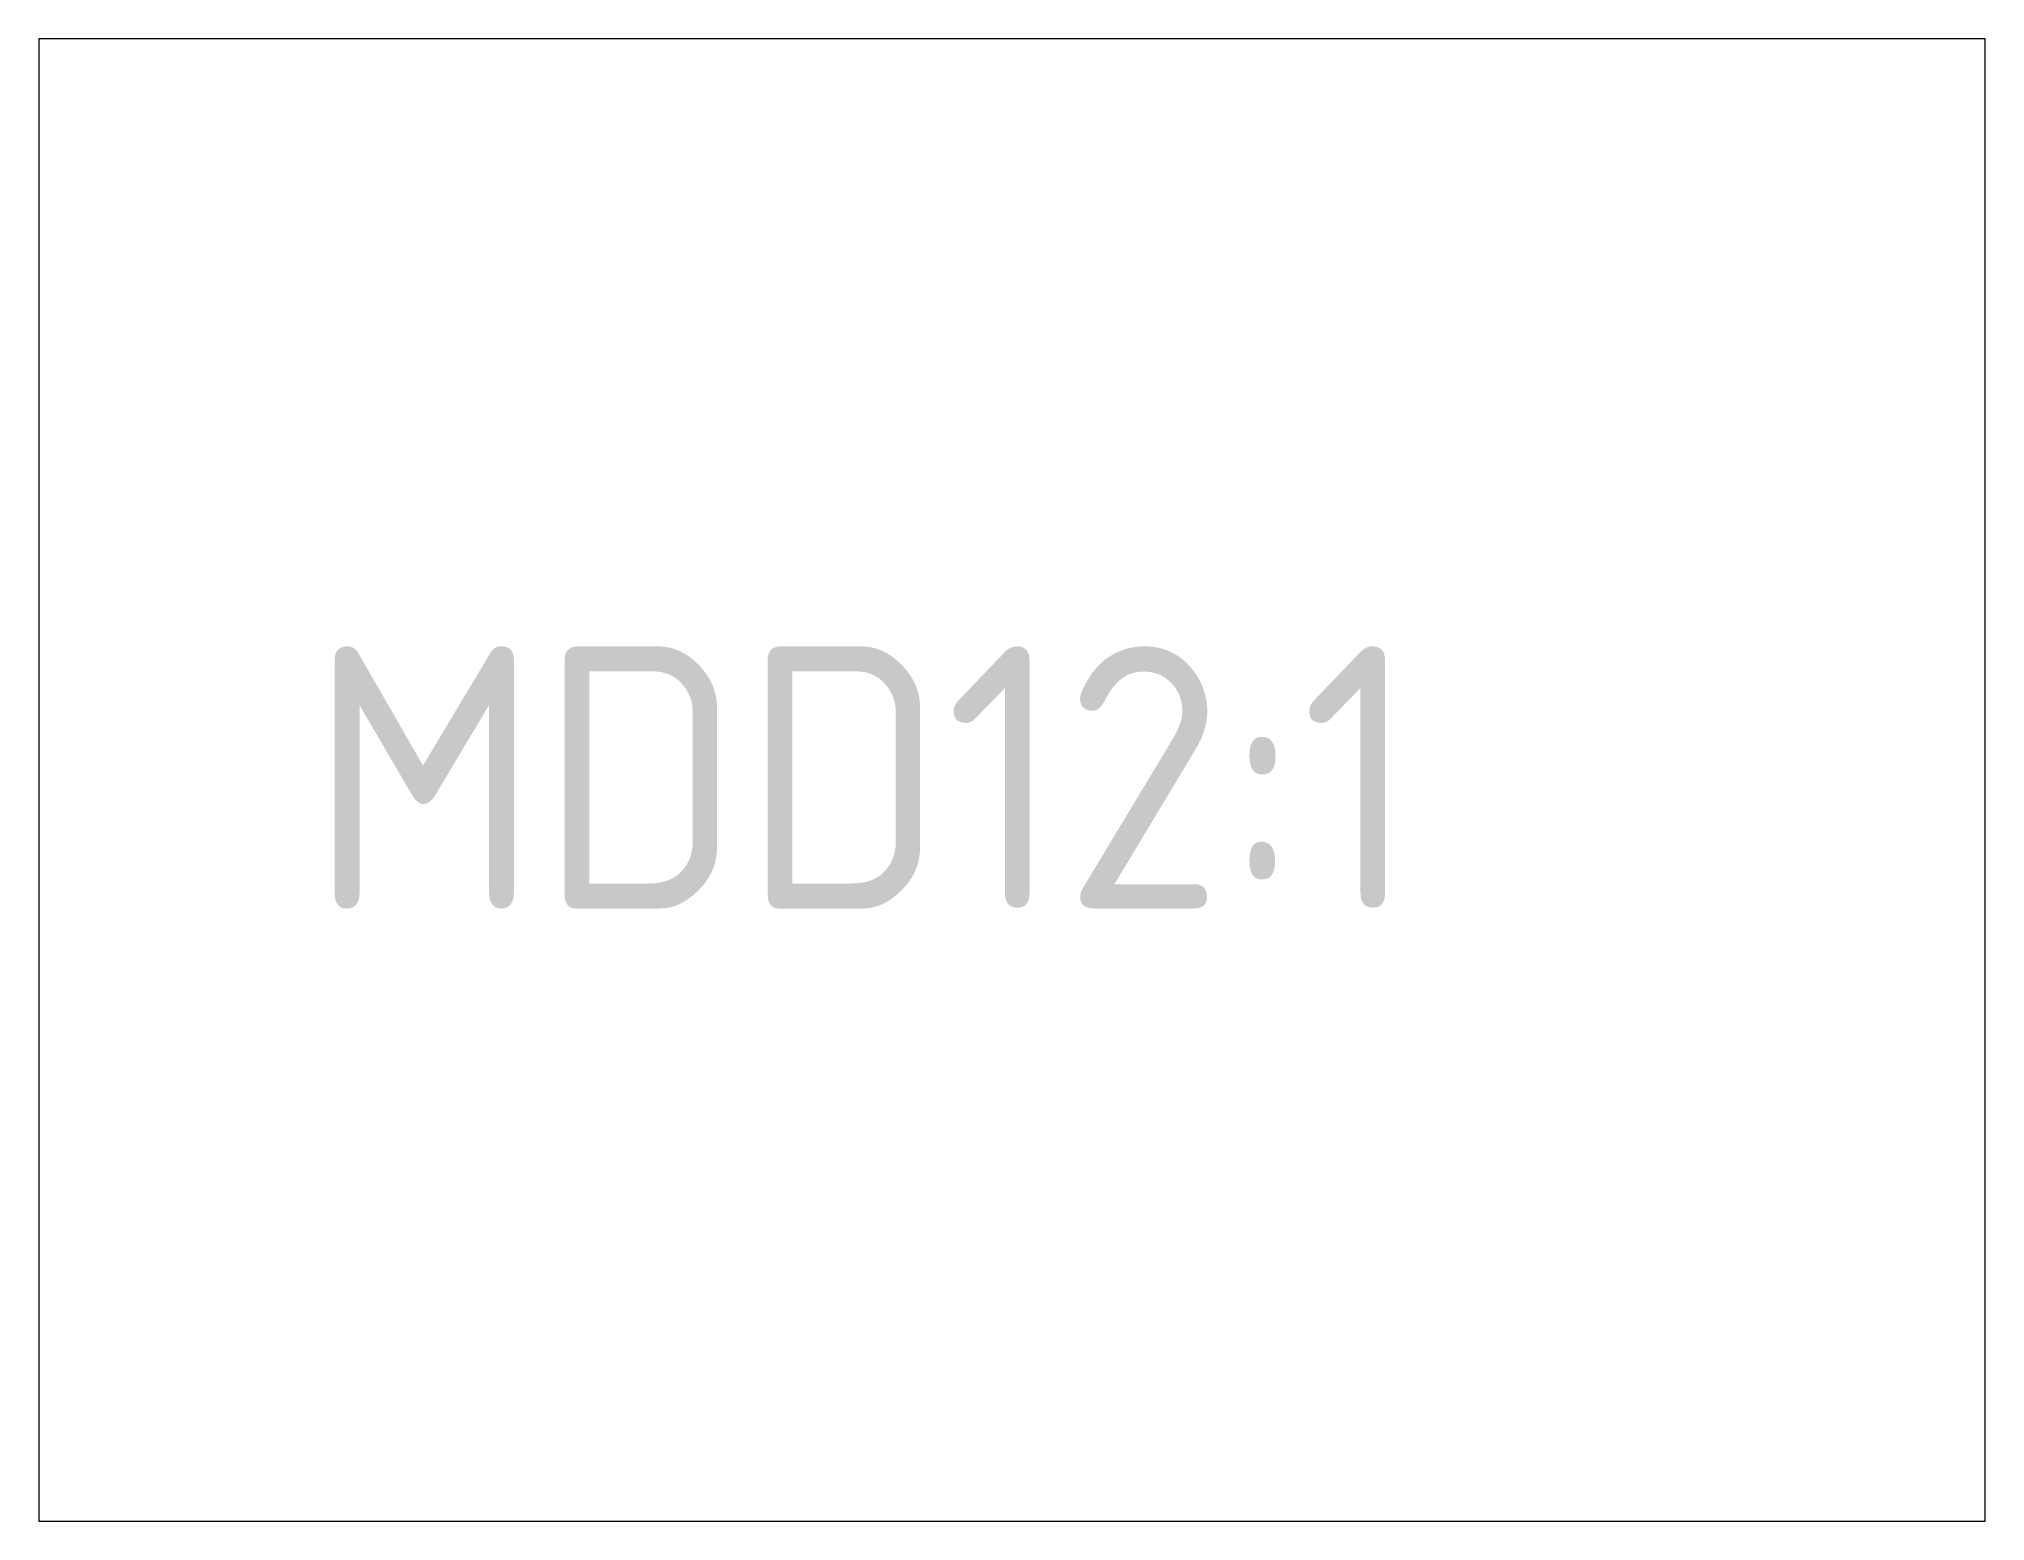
# Paper-space layout 'Layout1' of a CAD drawing. Header units: millimetres. Extents: x 1.05 to 9.45, y 0.8 to 7.2.
# The model-space entities are those that its viewports show. They can reach past a viewport. Long polylines and large blocks are cut down to what shows.
import ezdxf

# ---------------------------------------------------------------- set-up
doc = ezdxf.new("R2010")
doc.units = ezdxf.units.MM
doc.header["$MEASUREMENT"] = 0
doc.styles.add('ISO', font='isocp.shx')

msp = doc.modelspace()

# ---------------------------------------------------------------- texts
at = {"color": 3, "style": 'ISO'}
msp.add_text('MDD12:1', height=1, dxfattribs=at).set_placement((0.2395, -0.3902))

psp = doc.layouts.get("Layout1")

# ---------------------------------------------------------------- viewports
at = {"layer": '0'}
psp.add_viewport(center=(5.25, 4), size=(8.4, 6.4), view_center_point=(2.9182, 0.1), view_height=5.65325, dxfattribs=at)

doc.saveas('drawing.dxf')
